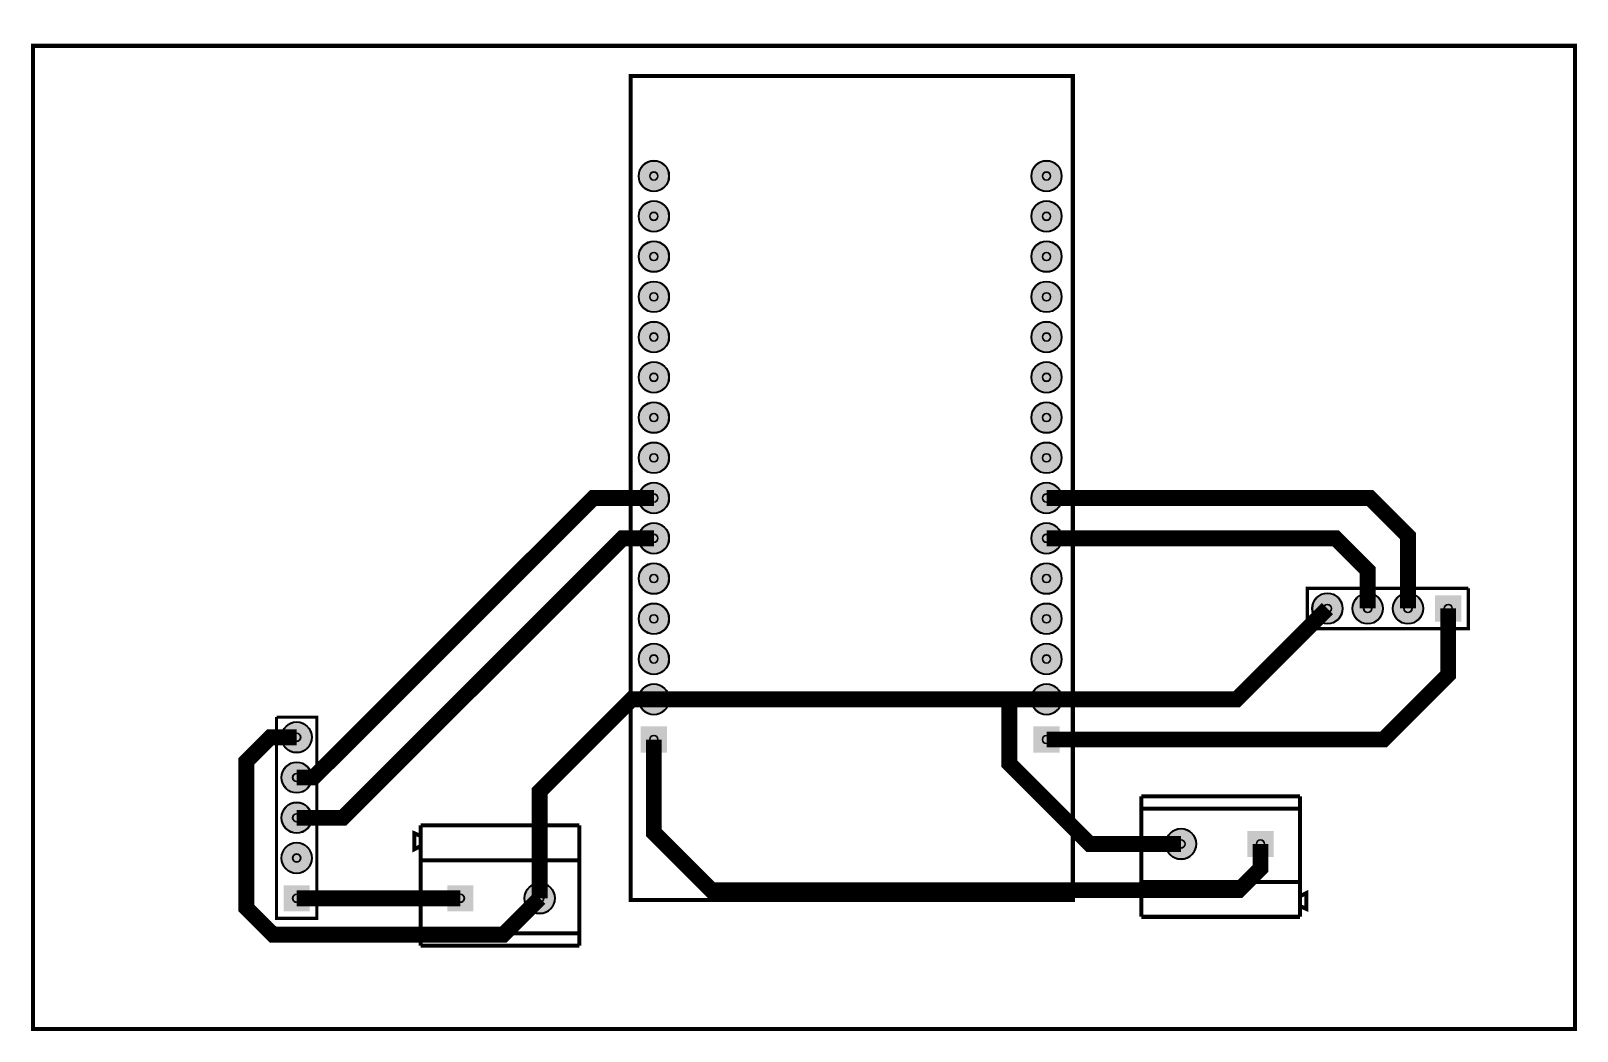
# Model space of a CAD drawing. Header units: millimetres. Extents: x -3.8 to 93.7, y -11.2 to 51.9.
import ezdxf

# ---------------------------------------------------------------- set-up
doc = ezdxf.new("R2010")
doc.units = ezdxf.units.MM
for name, color, linetype, true_color in [('BoardOutLine', 7, 'Continuous', 0xff00ff), ('BottomLayer', 7, 'Continuous', 0x0000ff), ('BottomSolderMaskLayer', 7, 'Continuous', 0xaa00ff), ('Multi-Layer', 7, 'Continuous', 0xc0c0c0), ('TopSilkLayer', 7, 'Continuous', 0xffcc00), ('TopSolderMaskLayer', 7, 'Continuous', 0x800080)]:
    doc.layers.add(name, color=color, linetype=linetype, true_color=true_color)

msp = doc.modelspace()

# ---------------------------------------------------------------- hatches: boundary and pattern name
at = {"layer": 'BottomSolderMaskLayer'}
for points in [[(34.512, 42.783, 1), (36.462, 42.783, 1)], [(59.282, 42.783, 1), (61.232, 42.783, 1)], [(34.512, 40.243, 1), (36.462, 40.243, 1)], [(59.282, 40.243, 1), (61.232, 40.243, 1)], [(34.512, 37.703, 1), (36.462, 37.703, 1)], [(59.282, 37.703, 1), (61.232, 37.703, 1)], [(34.512, 35.163, 1), (36.462, 35.163, 1)], [(59.282, 35.163, 1), (61.232, 35.163, 1)], [(34.512, 32.623, 1), (36.462, 32.623, 1)], [(59.282, 32.623, 1), (61.232, 32.623, 1)], [(34.512, 30.083, 1), (36.462, 30.083, 1)], [(59.282, 30.083, 1), (61.232, 30.083, 1)], [(34.512, 27.543, 1), (36.462, 27.543, 1)], [(59.282, 27.543, 1), (61.232, 27.543, 1)], [(34.512, 25.003, 1), (36.462, 25.003, 1)], [(59.282, 25.003, 1), (61.232, 25.003, 1)], [(34.512, 22.463, 1), (36.462, 22.463, 1)], [(59.282, 22.463, 1), (61.232, 22.463, 1)], [(34.512, 19.923, 1), (36.462, 19.923, 1)], [(59.282, 19.923, 1), (61.232, 19.923, 1)], [(34.512, 17.383, 1), (36.462, 17.383, 1)], [(59.282, 17.383, 1), (61.232, 17.383, 1)], [(34.512, 14.843, 1), (36.462, 14.843, 1)], [(59.282, 14.843, 1), (61.232, 14.843, 1)], [(77.003, 15.494, 1), (78.954, 15.494, 1)], [(79.543, 15.494, 1), (81.494, 15.494, 1)], [(82.083, 15.494, 1), (84.034, 15.494, 1)], [(84.773, 16.319), (86.424, 16.319), (86.424, 14.669), (84.773, 14.669)], [(34.512, 12.303, 1), (36.462, 12.303, 1)], [(59.282, 12.303, 1), (61.232, 12.303, 1)], [(34.512, 9.763, 1), (36.462, 9.763, 1)], [(59.282, 9.763, 1), (61.232, 9.763, 1)], [(11.979, 7.366, 1), (13.929, 7.366, 1)], [(34.662, 6.397), (34.662, 8.048), (36.312, 8.048), (36.312, 6.397)], [(59.432, 6.397), (59.432, 8.048), (61.082, 8.048), (61.082, 6.397)], [(11.979, 4.826, 1), (13.929, 4.826, 1)], [(11.979, 2.286, 1), (13.929, 2.286, 1)], [(67.767, 0.635, 1), (69.718, 0.635, 1)], [(74.577, -0.19), (72.926, -0.19), (72.926, 1.46), (74.577, 1.46)], [(11.979, -0.254, 1), (13.929, -0.254, 1)], [(27.31, -2.794, 1), (29.261, -2.794, 1)], [(12.129, -3.619), (12.129, -1.969), (13.779, -1.969), (13.779, -3.619)], [(22.451, -1.969), (24.102, -1.969), (24.102, -3.619), (22.451, -3.619)]]:
    msp.add_hatch(color=256, dxfattribs=at).paths.add_polyline_path(points)
at = {"layer": 'Multi-Layer'}
for points in [[(34.537, 42.783, 1), (36.437, 42.783, 1)], [(59.307, 42.783, 1), (61.207, 42.783, 1)], [(34.537, 40.243, 1), (36.437, 40.243, 1)], [(59.307, 40.243, 1), (61.207, 40.243, 1)], [(34.537, 37.703, 1), (36.437, 37.703, 1)], [(59.307, 37.703, 1), (61.207, 37.703, 1)], [(34.537, 35.163, 1), (36.437, 35.163, 1)], [(59.307, 35.163, 1), (61.207, 35.163, 1)], [(34.537, 32.623, 1), (36.437, 32.623, 1)], [(59.307, 32.623, 1), (61.207, 32.623, 1)], [(34.537, 30.083, 1), (36.437, 30.083, 1)], [(59.307, 30.083, 1), (61.207, 30.083, 1)], [(34.537, 27.543, 1), (36.437, 27.543, 1)], [(59.307, 27.543, 1), (61.207, 27.543, 1)], [(34.537, 25.003, 1), (36.437, 25.003, 1)], [(59.307, 25.003, 1), (61.207, 25.003, 1)], [(34.537, 22.463, 1), (36.437, 22.463, 1)], [(59.307, 22.463, 1), (61.207, 22.463, 1)], [(34.537, 19.923, 1), (36.437, 19.923, 1)], [(59.307, 19.923, 1), (61.207, 19.923, 1)], [(34.537, 17.383, 1), (36.437, 17.383, 1)], [(59.307, 17.383, 1), (61.207, 17.383, 1)], [(34.537, 14.843, 1), (36.437, 14.843, 1)], [(59.307, 14.843, 1), (61.207, 14.843, 1)], [(77.028, 15.494, 1), (78.928, 15.494, 1)], [(79.568, 15.494, 1), (81.468, 15.494, 1)], [(82.108, 15.494, 1), (84.008, 15.494, 1)], [(84.798, 16.294), (86.398, 16.294), (86.398, 14.694), (84.798, 14.694)], [(34.537, 12.303, 1), (36.437, 12.303, 1)], [(59.307, 12.303, 1), (61.207, 12.303, 1)], [(34.537, 9.763, 1), (36.437, 9.763, 1)], [(59.307, 9.763, 1), (61.207, 9.763, 1)], [(12.004, 7.366, 1), (13.904, 7.366, 1)], [(34.687, 6.423), (34.687, 8.023), (36.287, 8.023), (36.287, 6.423)], [(59.457, 6.423), (59.457, 8.023), (61.057, 8.023), (61.057, 6.423)], [(12.004, 4.826, 1), (13.904, 4.826, 1)], [(12.004, 2.286, 1), (13.904, 2.286, 1)], [(67.793, 0.635, 1), (69.693, 0.635, 1)], [(74.552, -0.165), (72.952, -0.165), (72.952, 1.435), (74.552, 1.435)], [(12.004, -0.254, 1), (13.904, -0.254, 1)], [(27.335, -2.794, 1), (29.235, -2.794, 1)], [(12.154, -3.594), (12.154, -1.994), (13.754, -1.994), (13.754, -3.594)], [(22.477, -1.994), (24.077, -1.994), (24.077, -3.594), (22.477, -3.594)]]:
    msp.add_hatch(color=256, dxfattribs=at).paths.add_polyline_path(points)
at = {"layer": 'TopSolderMaskLayer'}
for points in [[(34.512, 42.783, 1), (36.462, 42.783, 1)], [(59.282, 42.783, 1), (61.232, 42.783, 1)], [(34.512, 40.243, 1), (36.462, 40.243, 1)], [(59.282, 40.243, 1), (61.232, 40.243, 1)], [(34.512, 37.703, 1), (36.462, 37.703, 1)], [(59.282, 37.703, 1), (61.232, 37.703, 1)], [(34.512, 35.163, 1), (36.462, 35.163, 1)], [(59.282, 35.163, 1), (61.232, 35.163, 1)], [(34.512, 32.623, 1), (36.462, 32.623, 1)], [(59.282, 32.623, 1), (61.232, 32.623, 1)], [(34.512, 30.083, 1), (36.462, 30.083, 1)], [(59.282, 30.083, 1), (61.232, 30.083, 1)], [(34.512, 27.543, 1), (36.462, 27.543, 1)], [(59.282, 27.543, 1), (61.232, 27.543, 1)], [(34.512, 25.003, 1), (36.462, 25.003, 1)], [(59.282, 25.003, 1), (61.232, 25.003, 1)], [(34.512, 22.463, 1), (36.462, 22.463, 1)], [(59.282, 22.463, 1), (61.232, 22.463, 1)], [(34.512, 19.923, 1), (36.462, 19.923, 1)], [(59.282, 19.923, 1), (61.232, 19.923, 1)], [(34.512, 17.383, 1), (36.462, 17.383, 1)], [(59.282, 17.383, 1), (61.232, 17.383, 1)], [(34.512, 14.843, 1), (36.462, 14.843, 1)], [(59.282, 14.843, 1), (61.232, 14.843, 1)], [(77.003, 15.494, 1), (78.954, 15.494, 1)], [(79.543, 15.494, 1), (81.494, 15.494, 1)], [(82.083, 15.494, 1), (84.034, 15.494, 1)], [(84.773, 16.319), (86.424, 16.319), (86.424, 14.669), (84.773, 14.669)], [(34.512, 12.303, 1), (36.462, 12.303, 1)], [(59.282, 12.303, 1), (61.232, 12.303, 1)], [(34.512, 9.763, 1), (36.462, 9.763, 1)], [(59.282, 9.763, 1), (61.232, 9.763, 1)], [(11.979, 7.366, 1), (13.929, 7.366, 1)], [(34.662, 6.397), (34.662, 8.048), (36.312, 8.048), (36.312, 6.397)], [(59.432, 6.397), (59.432, 8.048), (61.082, 8.048), (61.082, 6.397)], [(11.979, 4.826, 1), (13.929, 4.826, 1)], [(11.979, 2.286, 1), (13.929, 2.286, 1)], [(67.767, 0.635, 1), (69.718, 0.635, 1)], [(74.577, -0.19), (72.926, -0.19), (72.926, 1.46), (74.577, 1.46)], [(11.979, -0.254, 1), (13.929, -0.254, 1)], [(27.31, -2.794, 1), (29.261, -2.794, 1)], [(12.129, -3.619), (12.129, -1.969), (13.779, -1.969), (13.779, -3.619)], [(22.451, -1.969), (24.102, -1.969), (24.102, -3.619), (22.451, -3.619)]]:
    msp.add_hatch(color=256, dxfattribs=at).paths.add_polyline_path(points)

# ---------------------------------------------------------------- linework, layer by layer
at = {"layer": 'BoardOutLine', "const_width": 0.254}
msp.add_lwpolyline([(7, 51.001), (93.599, 51.001), (93.599, -11.049), (-3.683, -11.049), (-3.683, 51.001), (7, 51.001)], close=True, dxfattribs=at)
at = {"layer": 'BottomLayer', "const_width": 1}
for points in [[(12.954, 4.826), (14.022, 4.826), (31.659, 22.463), (35.487, 22.463)], [(60.257, 22.464), (80.66, 22.464), (83.058, 20.066), (83.058, 15.494)], [(12.954, 2.286), (15.875, 2.286), (33.513, 19.924), (35.486, 19.924)], [(80.518, 15.494), (80.518, 17.907), (78.501, 19.924), (60.257, 19.924)], [(77.978, 15.494), (72.247, 9.763), (60.257, 9.763)], [(85.598, 15.494), (85.598, 13.193)], [(60.257, 7.224), (81.519, 7.224), (85.598, 11.303), (85.598, 13.193)], [(28.285, -2.794), (28.285, 3.964), (34.084, 9.763), (35.487, 9.763)], [(35.487, 9.763), (57.907, 9.763)], [(57.907, 9.763), (60.257, 9.763)], [(68.743, 0.635), (62.97, 0.635), (57.907, 5.698), (57.907, 9.763)], [(12.954, 7.366), (11.303, 7.366), (9.779, 5.842), (9.779, -3.401), (11.473, -5.095), (25.984, -5.095), (28.285, -2.794)], [(35.486, 7.224), (35.486, 1.344), (39.116, -2.286), (72.39, -2.286), (73.752, -0.925), (73.752, 0.635)], [(23.277, -2.794), (12.954, -2.794)]]:
    msp.add_lwpolyline(points, dxfattribs=at)
at = {"layer": 'BottomSolderMaskLayer'}
for centre, radius in [((35.487, 42.783), 0.975), ((35.487, 42.783), 0.257), ((60.257, 42.783), 0.975), ((60.257, 42.783), 0.257), ((35.487, 40.243), 0.975), ((60.257, 40.243), 0.975), ((35.487, 40.243), 0.257), ((60.257, 40.243), 0.257), ((35.487, 37.703), 0.975), ((60.257, 37.703), 0.975), ((35.487, 37.703), 0.257), ((60.257, 37.703), 0.257), ((35.487, 35.163), 0.975), ((60.257, 35.163), 0.975), ((35.487, 35.163), 0.257), ((60.257, 35.163), 0.257), ((35.487, 32.623), 0.975), ((60.257, 32.623), 0.975), ((35.487, 32.623), 0.257), ((60.257, 32.623), 0.257), ((35.487, 30.083), 0.975), ((35.487, 30.083), 0.257), ((60.257, 30.083), 0.975), ((60.257, 30.083), 0.257), ((35.487, 27.543), 0.975), ((60.257, 27.543), 0.975), ((35.487, 27.543), 0.257), ((60.257, 27.543), 0.257), ((35.487, 25.003), 0.975), ((60.257, 25.003), 0.975), ((35.487, 25.003), 0.257), ((60.257, 25.003), 0.257), ((35.487, 22.463), 0.975), ((60.257, 22.463), 0.975), ((35.487, 22.463), 0.257), ((60.257, 22.463), 0.257), ((35.487, 19.923), 0.975), ((60.257, 19.923), 0.975), ((35.487, 19.923), 0.257), ((60.257, 19.923), 0.257), ((35.487, 17.383), 0.975), ((35.487, 17.383), 0.257), ((60.257, 17.383), 0.975), ((60.257, 17.383), 0.257), ((35.487, 14.843), 0.975), ((60.257, 14.843), 0.975), ((77.978, 15.494), 0.975), ((77.978, 15.494), 0.257), ((80.518, 15.494), 0.975), ((80.518, 15.494), 0.257), ((83.058, 15.494), 0.975), ((83.058, 15.494), 0.257), ((85.598, 15.494), 0.258), ((35.487, 14.843), 0.257), ((60.257, 14.843), 0.257), ((35.487, 12.303), 0.975), ((60.257, 12.303), 0.975), ((35.487, 12.303), 0.257), ((60.257, 12.303), 0.257), ((35.487, 9.763), 0.975), ((60.257, 9.763), 0.975), ((35.487, 9.763), 0.257), ((60.257, 9.763), 0.257), ((12.954, 7.366), 0.975), ((12.954, 7.366), 0.257), ((35.487, 7.223), 0.258), ((60.257, 7.223), 0.258), ((12.954, 4.826), 0.975), ((12.954, 4.826), 0.257), ((12.954, 2.286), 0.975), ((12.954, 2.286), 0.257), ((68.743, 0.635), 0.975), ((12.954, -0.254), 0.975), ((12.954, -0.254), 0.257), ((68.743, 0.635), 0.257), ((73.752, 0.635), 0.258), ((28.285, -2.794), 0.975), ((12.954, -2.794), 0.258), ((23.277, -2.794), 0.258), ((28.285, -2.794), 0.257)]:
    msp.add_circle(centre, radius, dxfattribs=at)
at = {"layer": 'Multi-Layer'}
for centre, radius in [((35.487, 42.783), 0.95), ((35.487, 42.783), 0.25), ((60.257, 42.783), 0.95), ((60.257, 42.783), 0.25), ((35.487, 40.243), 0.95), ((60.257, 40.243), 0.95), ((35.487, 40.243), 0.25), ((60.257, 40.243), 0.25), ((35.487, 37.703), 0.95), ((60.257, 37.703), 0.95), ((35.487, 37.703), 0.25), ((60.257, 37.703), 0.25), ((35.487, 35.163), 0.95), ((60.257, 35.163), 0.95), ((35.487, 35.163), 0.25), ((60.257, 35.163), 0.25), ((35.487, 32.623), 0.95), ((60.257, 32.623), 0.95), ((35.487, 32.623), 0.25), ((60.257, 32.623), 0.25), ((35.487, 30.083), 0.95), ((35.487, 30.083), 0.25), ((60.257, 30.083), 0.95), ((60.257, 30.083), 0.25), ((35.487, 27.543), 0.95), ((60.257, 27.543), 0.95), ((35.487, 27.543), 0.25), ((60.257, 27.543), 0.25), ((35.487, 25.003), 0.95), ((60.257, 25.003), 0.95), ((35.487, 25.003), 0.25), ((60.257, 25.003), 0.25), ((35.487, 22.463), 0.95), ((60.257, 22.463), 0.95), ((35.487, 22.463), 0.25), ((60.257, 22.463), 0.25), ((35.487, 19.923), 0.95), ((60.257, 19.923), 0.95), ((35.487, 19.923), 0.25), ((60.257, 19.923), 0.25), ((35.487, 17.383), 0.95), ((35.487, 17.383), 0.25), ((60.257, 17.383), 0.95), ((60.257, 17.383), 0.25), ((35.487, 14.843), 0.95), ((60.257, 14.843), 0.95), ((77.978, 15.494), 0.95), ((77.978, 15.494), 0.25), ((80.518, 15.494), 0.95), ((80.518, 15.494), 0.25), ((83.058, 15.494), 0.95), ((83.058, 15.494), 0.25), ((85.598, 15.494), 0.25), ((35.487, 14.843), 0.25), ((60.257, 14.843), 0.25), ((35.487, 12.303), 0.95), ((60.257, 12.303), 0.95), ((35.487, 12.303), 0.25), ((60.257, 12.303), 0.25), ((35.487, 9.763), 0.95), ((35.487, 9.763), 0.25), ((60.257, 9.763), 0.95), ((60.257, 9.763), 0.25), ((12.954, 7.366), 0.95), ((12.954, 7.366), 0.25), ((35.487, 7.223), 0.25), ((60.257, 7.223), 0.25), ((12.954, 4.826), 0.95), ((12.954, 4.826), 0.25), ((12.954, 2.286), 0.95), ((12.954, 2.286), 0.25), ((68.743, 0.635), 0.95), ((12.954, -0.254), 0.95), ((68.743, 0.635), 0.25), ((73.752, 0.635), 0.25), ((12.954, -0.254), 0.25), ((28.285, -2.794), 0.95), ((12.954, -2.794), 0.25), ((23.277, -2.794), 0.25), ((28.285, -2.794), 0.25)]:
    msp.add_circle(centre, radius, dxfattribs=at)
at = {"layer": 'TopSilkLayer', "const_width": 0.254}
msp.add_lwpolyline([(34.017, -2.907), (34.017, 49.093), (61.917, 49.093), (61.917, -2.907), (34.017, -2.907)], close=True, dxfattribs=at)
at = {"layer": 'TopSilkLayer'}
for points, const_width in [([(86.868, 16.764), (86.868, 14.224), (76.708, 14.224), (76.708, 16.764), (78.613, 16.764)], 0.203), ([(86.868, 16.764), (78.613, 16.764)], 0.203), ([(11.684, -2.159), (11.684, -4.064), (14.224, -4.064), (14.224, 8.636), (11.684, 8.636)], 0.203), ([(11.684, 8.636), (11.684, -2.159)], 0.203), ([(66.247, -3.965), (66.247, 3.635)], 0.254), ([(76.247, 3.635), (66.247, 3.635)], 0.254), ([(76.247, 2.853), (66.247, 2.853)], 0.254), ([(76.247, -3.965), (76.247, 3.635)], 0.254), ([(20.776, 1.132), (20.381, 1.306), (20.381, 0.306), (20.776, 0.503)], 0.254), ([(20.781, 1.806), (30.781, 1.806)], 0.254), ([(20.781, 1.806), (20.781, -5.794)], 0.254), ([(30.781, 1.806), (30.781, -5.794)], 0.254), ([(20.781, -0.393), (30.781, -0.393)], 0.254), ([(76.247, -1.766), (66.247, -1.766)], 0.254), ([(76.252, -3.291), (76.647, -3.465), (76.647, -2.465), (76.252, -2.662)], 0.254), ([(76.247, -3.965), (66.247, -3.965)], 0.254), ([(20.781, -5.012), (30.781, -5.012)], 0.254), ([(20.781, -5.794), (30.781, -5.794)], 0.254)]:
    msp.add_lwpolyline(points, dxfattribs=dict(at, const_width=const_width))
at = {"layer": 'TopSolderMaskLayer'}
for centre, radius in [((35.487, 42.783), 0.975), ((35.487, 42.783), 0.257), ((60.257, 42.783), 0.975), ((60.257, 42.783), 0.257), ((35.487, 40.243), 0.975), ((60.257, 40.243), 0.975), ((35.487, 40.243), 0.257), ((60.257, 40.243), 0.257), ((35.487, 37.703), 0.975), ((60.257, 37.703), 0.975), ((35.487, 37.703), 0.257), ((60.257, 37.703), 0.257), ((35.487, 35.163), 0.975), ((60.257, 35.163), 0.975), ((35.487, 35.163), 0.257), ((60.257, 35.163), 0.257), ((35.487, 32.623), 0.975), ((60.257, 32.623), 0.975), ((35.487, 32.623), 0.257), ((60.257, 32.623), 0.257), ((35.487, 30.083), 0.975), ((35.487, 30.083), 0.257), ((60.257, 30.083), 0.975), ((60.257, 30.083), 0.257), ((35.487, 27.543), 0.975), ((60.257, 27.543), 0.975), ((35.487, 27.543), 0.257), ((60.257, 27.543), 0.257), ((35.487, 25.003), 0.975), ((60.257, 25.003), 0.975), ((35.487, 25.003), 0.257), ((60.257, 25.003), 0.257), ((35.487, 22.463), 0.975), ((60.257, 22.463), 0.975), ((35.487, 22.463), 0.257), ((60.257, 22.463), 0.257), ((35.487, 19.923), 0.975), ((60.257, 19.923), 0.975), ((35.487, 19.923), 0.257), ((60.257, 19.923), 0.257), ((35.487, 17.383), 0.975), ((35.487, 17.383), 0.257), ((60.257, 17.383), 0.975), ((60.257, 17.383), 0.257), ((35.487, 14.843), 0.975), ((60.257, 14.843), 0.975), ((77.978, 15.494), 0.975), ((77.978, 15.494), 0.257), ((80.518, 15.494), 0.975), ((80.518, 15.494), 0.257), ((83.058, 15.494), 0.975), ((83.058, 15.494), 0.257), ((85.598, 15.494), 0.258), ((35.487, 14.843), 0.257), ((60.257, 14.843), 0.257), ((35.487, 12.303), 0.975), ((60.257, 12.303), 0.975), ((35.487, 12.303), 0.257), ((60.257, 12.303), 0.257), ((35.487, 9.763), 0.975), ((60.257, 9.763), 0.975), ((35.487, 9.763), 0.257), ((60.257, 9.763), 0.257), ((12.954, 7.366), 0.975), ((12.954, 7.366), 0.257), ((35.487, 7.223), 0.258), ((60.257, 7.223), 0.258), ((12.954, 4.826), 0.975), ((12.954, 4.826), 0.257), ((12.954, 2.286), 0.975), ((12.954, 2.286), 0.257), ((68.743, 0.635), 0.975), ((12.954, -0.254), 0.975), ((12.954, -0.254), 0.257), ((68.743, 0.635), 0.257), ((73.752, 0.635), 0.258), ((28.285, -2.794), 0.975), ((12.954, -2.794), 0.258), ((23.277, -2.794), 0.258), ((28.285, -2.794), 0.257)]:
    msp.add_circle(centre, radius, dxfattribs=at)

doc.saveas('drawing.dxf')
